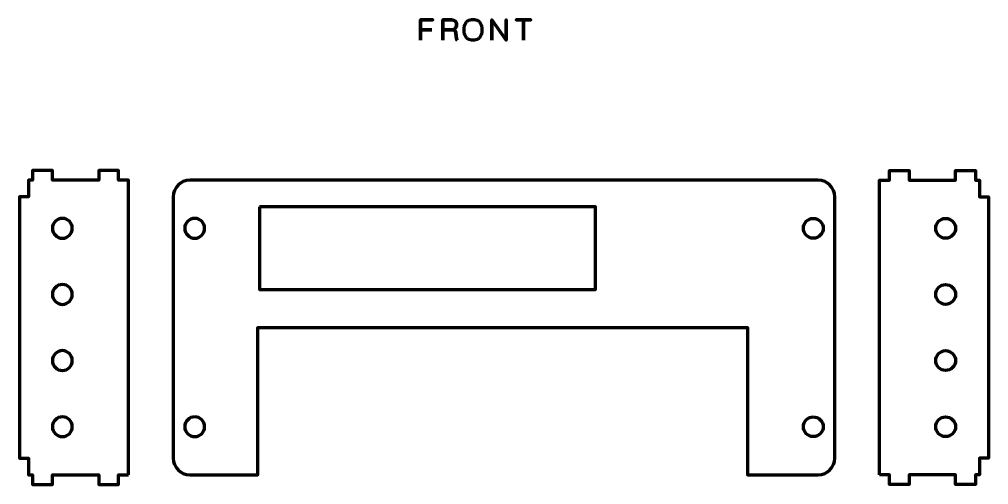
# Model space of a CAD drawing. Header units: centimetres. Extents: x -70 to 70, y -17 to 17.
# Drawn here: x 40.85 to 70.15, y 2.92 to 16.98 of the extents above; entities that cross this region are included whole.
import ezdxf

# ---------------------------------------------------------------- set-up
doc = ezdxf.new("R2010")
doc.units = ezdxf.units.CM
doc.header["$MEASUREMENT"] = 0
doc.layers.add('Layer 1', color=7, linetype='Continuous')

msp = doc.modelspace()

# ---------------------------------------------------------------- linework, layer by layer
at = {"layer": 'Layer 1', "color": 30, "lineweight": 70}
for points, knots in [([(52.97516, 16.35603), (52.97516, 16.35603), (52.97516, 16.96648), (52.97516, 16.96648), (52.97516, 16.96648), (52.97516, 16.96648), (53.35362, 16.96648), (53.35362, 16.96648), (53.35362, 16.96648), (53.35362, 16.96648), (52.97516, 16.96648), (52.97516, 16.96648), (52.97516, 16.96648), (52.97516, 16.96648), (52.97516, 16.35603), (52.97516, 16.35603)], [0, 0, 0, 0, 0.25, 0.25, 0.25, 0.25, 0.5, 0.5, 0.5, 0.5, 0.75, 0.75, 0.75, 0.75, 1, 1, 1, 1]), ([(53.6508, 16.35603), (53.6508, 16.35603), (53.6508, 16.96648), (53.6508, 16.96648), (53.6508, 16.96648), (53.6508, 16.96648), (53.87347, 16.96648), (53.87347, 16.96648), (53.87347, 16.96648), (53.90452, 16.96648), (53.93105, 16.96436), (53.95292, 16.96027), (53.95292, 16.96027), (53.97493, 16.95618), (53.99314, 16.95025), (54.00753, 16.94249), (54.00753, 16.94249), (54.02192, 16.93473), (54.03321, 16.92527), (54.04154, 16.91413), (54.04154, 16.91413), (54.05001, 16.90312), (54.05593, 16.89056), (54.05974, 16.87659), (54.05974, 16.87659), (54.06355, 16.86262), (54.06581, 16.84752), (54.06652, 16.83101), (54.06652, 16.83101), (54.0675, 16.81027), (54.06525, 16.79023), (54.05988, 16.7709), (54.05988, 16.7709), (54.05438, 16.75142), (54.04493, 16.73407), (54.03152, 16.71855), (54.03152, 16.71855), (54.01797, 16.70302), (53.99977, 16.69075), (53.97663, 16.68157), (53.97663, 16.68157), (53.95349, 16.67254), (53.92484, 16.66775), (53.89041, 16.6676), (53.89041, 16.6676), (53.89041, 16.6676), (53.6508, 16.6676), (53.6508, 16.6676), (53.6508, 16.6676), (53.6508, 16.6676), (53.89041, 16.6676), (53.89041, 16.6676), (53.89041, 16.6676), (53.92413, 16.66775), (53.9525, 16.67254), (53.9755, 16.68157), (53.9755, 16.68157), (53.9985, 16.69075), (54.01684, 16.70302), (54.03053, 16.71855), (54.03053, 16.71855), (54.04422, 16.73407), (54.05382, 16.75142), (54.05946, 16.7709), (54.05946, 16.7709), (54.0651, 16.79023), (54.0675, 16.81027), (54.06652, 16.83101), (54.06652, 16.83101), (54.06567, 16.85161), (54.06214, 16.87024), (54.05593, 16.88689), (54.05593, 16.88689), (54.04986, 16.9034), (54.0397, 16.91765), (54.02559, 16.92951), (54.02559, 16.92951), (54.01148, 16.94136), (53.99201, 16.95053), (53.96731, 16.95688), (53.96731, 16.95688), (53.94262, 16.96323), (53.91129, 16.96648), (53.87347, 16.96648), (53.87347, 16.96648), (53.87347, 16.96648), (53.6508, 16.96648), (53.6508, 16.96648), (53.6508, 16.96648), (53.6508, 16.96648), (53.6508, 16.35603), (53.6508, 16.35603)], [0, 0, 0, 0, 0.04347826, 0.04347826, 0.04347826, 0.04347826, 0.08695652, 0.08695652, 0.08695652, 0.08695652, 0.13043478, 0.13043478, 0.13043478, 0.13043478, 0.17391304, 0.17391304, 0.17391304, 0.17391304, 0.2173913, 0.2173913, 0.2173913, 0.2173913, 0.26086957, 0.26086957, 0.26086957, 0.26086957, 0.30434783, 0.30434783, 0.30434783, 0.30434783, 0.34782609, 0.34782609, 0.34782609, 0.34782609, 0.39130435, 0.39130435, 0.39130435, 0.39130435, 0.43478261, 0.43478261, 0.43478261, 0.43478261, 0.47826087, 0.47826087, 0.47826087, 0.47826087, 0.52173913, 0.52173913, 0.52173913, 0.52173913, 0.56521739, 0.56521739, 0.56521739, 0.56521739, 0.60869565, 0.60869565, 0.60869565, 0.60869565, 0.65217391, 0.65217391, 0.65217391, 0.65217391, 0.69565217, 0.69565217, 0.69565217, 0.69565217, 0.73913043, 0.73913043, 0.73913043, 0.73913043, 0.7826087, 0.7826087, 0.7826087, 0.7826087, 0.82608696, 0.82608696, 0.82608696, 0.82608696, 0.86956522, 0.86956522, 0.86956522, 0.86956522, 0.91304348, 0.91304348, 0.91304348, 0.91304348, 0.95652174, 0.95652174, 0.95652174, 0.95652174, 1, 1, 1, 1]), ([(54.56266, 16.35095), (54.59244, 16.35081), (54.62066, 16.35434), (54.64761, 16.36125), (54.64761, 16.36125), (54.67442, 16.36831), (54.69898, 16.37931), (54.72141, 16.39455), (54.72141, 16.39455), (54.74385, 16.40965), (54.76332, 16.42955), (54.77983, 16.4541), (54.77983, 16.4541), (54.79634, 16.47866), (54.80904, 16.50843), (54.81807, 16.54343), (54.81807, 16.54343), (54.82725, 16.57842), (54.83176, 16.6192), (54.8319, 16.66591), (54.8319, 16.66591), (54.83176, 16.71262), (54.82725, 16.7534), (54.81807, 16.78854), (54.81807, 16.78854), (54.80904, 16.82367), (54.79634, 16.85359), (54.77983, 16.87828), (54.77983, 16.87828), (54.76332, 16.90298), (54.74385, 16.92302), (54.72141, 16.9384), (54.72141, 16.9384), (54.69898, 16.95378), (54.67442, 16.96493), (54.64761, 16.97212), (54.64761, 16.97212), (54.62066, 16.97918), (54.59244, 16.98271), (54.56266, 16.98257), (54.56266, 16.98257), (54.53289, 16.98271), (54.50466, 16.97918), (54.47771, 16.97212), (54.47771, 16.97212), (54.4509, 16.96493), (54.42635, 16.95378), (54.40391, 16.9384), (54.40391, 16.9384), (54.38147, 16.92302), (54.362, 16.90298), (54.34549, 16.87828), (54.34549, 16.87828), (54.32898, 16.85359), (54.31628, 16.82367), (54.30725, 16.78854), (54.30725, 16.78854), (54.29808, 16.7534), (54.29356, 16.71262), (54.29342, 16.66591), (54.29342, 16.66591), (54.29356, 16.6192), (54.29808, 16.57842), (54.30725, 16.54343), (54.30725, 16.54343), (54.31628, 16.50843), (54.32898, 16.47866), (54.34549, 16.4541), (54.34549, 16.4541), (54.362, 16.42955), (54.38147, 16.40965), (54.40391, 16.39455), (54.40391, 16.39455), (54.42635, 16.37931), (54.4509, 16.36831), (54.47771, 16.36125), (54.47771, 16.36125), (54.50466, 16.35434), (54.53289, 16.35081), (54.56266, 16.35095)], [0, 0, 0, 0, 0.05, 0.05, 0.05, 0.05, 0.1, 0.1, 0.1, 0.1, 0.15, 0.15, 0.15, 0.15, 0.2, 0.2, 0.2, 0.2, 0.25, 0.25, 0.25, 0.25, 0.3, 0.3, 0.3, 0.3, 0.35, 0.35, 0.35, 0.35, 0.4, 0.4, 0.4, 0.4, 0.45, 0.45, 0.45, 0.45, 0.5, 0.5, 0.5, 0.5, 0.55, 0.55, 0.55, 0.55, 0.6, 0.6, 0.6, 0.6, 0.65, 0.65, 0.65, 0.65, 0.7, 0.7, 0.7, 0.7, 0.75, 0.75, 0.75, 0.75, 0.8, 0.8, 0.8, 0.8, 0.85, 0.85, 0.85, 0.85, 0.9, 0.9, 0.9, 0.9, 0.95, 0.95, 0.95, 0.95, 1, 1, 1, 1]), ([(54.56266, 16.35095), (54.59244, 16.35081), (54.62066, 16.35434), (54.64761, 16.36125), (54.64761, 16.36125), (54.67442, 16.36831), (54.69898, 16.37931), (54.72141, 16.39455), (54.72141, 16.39455), (54.74385, 16.40965), (54.76332, 16.42955), (54.77983, 16.4541), (54.77983, 16.4541), (54.79634, 16.47866), (54.80904, 16.50843), (54.81807, 16.54343), (54.81807, 16.54343), (54.82725, 16.57842), (54.83176, 16.6192), (54.8319, 16.66591), (54.8319, 16.66591), (54.83176, 16.71262), (54.82725, 16.7534), (54.81807, 16.78854), (54.81807, 16.78854), (54.80904, 16.82367), (54.79634, 16.85359), (54.77983, 16.87828), (54.77983, 16.87828), (54.76332, 16.90298), (54.74385, 16.92302), (54.72141, 16.9384), (54.72141, 16.9384), (54.69898, 16.95378), (54.67442, 16.96493), (54.64761, 16.97212), (54.64761, 16.97212), (54.62066, 16.97918), (54.59244, 16.98271), (54.56266, 16.98257), (54.56266, 16.98257), (54.53289, 16.98271), (54.50466, 16.97918), (54.47771, 16.97212), (54.47771, 16.97212), (54.4509, 16.96493), (54.42635, 16.95378), (54.40391, 16.9384), (54.40391, 16.9384), (54.38147, 16.92302), (54.362, 16.90298), (54.34549, 16.87828), (54.34549, 16.87828), (54.32898, 16.85359), (54.31628, 16.82367), (54.30725, 16.78854), (54.30725, 16.78854), (54.29808, 16.7534), (54.29356, 16.71262), (54.29342, 16.66591), (54.29342, 16.66591), (54.29356, 16.6192), (54.29808, 16.57842), (54.30725, 16.54343), (54.30725, 16.54343), (54.31628, 16.50843), (54.32898, 16.47866), (54.34549, 16.4541), (54.34549, 16.4541), (54.362, 16.42955), (54.38147, 16.40965), (54.40391, 16.39455), (54.40391, 16.39455), (54.42635, 16.37931), (54.4509, 16.36831), (54.47771, 16.36125), (54.47771, 16.36125), (54.50466, 16.35434), (54.53289, 16.35081), (54.56266, 16.35095)], [0, 0, 0, 0, 0.05, 0.05, 0.05, 0.05, 0.1, 0.1, 0.1, 0.1, 0.15, 0.15, 0.15, 0.15, 0.2, 0.2, 0.2, 0.2, 0.25, 0.25, 0.25, 0.25, 0.3, 0.3, 0.3, 0.3, 0.35, 0.35, 0.35, 0.35, 0.4, 0.4, 0.4, 0.4, 0.45, 0.45, 0.45, 0.45, 0.5, 0.5, 0.5, 0.5, 0.55, 0.55, 0.55, 0.55, 0.6, 0.6, 0.6, 0.6, 0.65, 0.65, 0.65, 0.65, 0.7, 0.7, 0.7, 0.7, 0.75, 0.75, 0.75, 0.75, 0.8, 0.8, 0.8, 0.8, 0.85, 0.85, 0.85, 0.85, 0.9, 0.9, 0.9, 0.9, 0.95, 0.95, 0.95, 0.95, 1, 1, 1, 1]), ([(55.13247, 16.35603), (55.13247, 16.35603), (55.13247, 16.96648), (55.13247, 16.96648), (55.13247, 16.96648), (55.13247, 16.96648), (55.56766, 16.35603), (55.56766, 16.35603), (55.56766, 16.35603), (55.56766, 16.35603), (55.56766, 16.96648), (55.56766, 16.96648), (55.56766, 16.96648), (55.56766, 16.96648), (55.56766, 16.35603), (55.56766, 16.35603), (55.56766, 16.35603), (55.56766, 16.35603), (55.13247, 16.96648), (55.13247, 16.96648), (55.13247, 16.96648), (55.13247, 16.96648), (55.13247, 16.35603), (55.13247, 16.35603)], [0, 0, 0, 0, 0.16666667, 0.16666667, 0.16666667, 0.16666667, 0.33333333, 0.33333333, 0.33333333, 0.33333333, 0.5, 0.5, 0.5, 0.5, 0.66666667, 0.66666667, 0.66666667, 0.66666667, 0.83333333, 0.83333333, 0.83333333, 0.83333333, 1, 1, 1, 1]), ([(56.0909, 16.35603), (56.0909, 16.35603), (56.0909, 16.96648), (56.0909, 16.96648), (56.0909, 16.96648), (56.0909, 16.96648), (55.87161, 16.96648), (55.87161, 16.96648), (55.87161, 16.96648), (55.87161, 16.96648), (56.31188, 16.96648), (56.31188, 16.96648), (56.31188, 16.96648), (56.31188, 16.96648), (56.0909, 16.96648), (56.0909, 16.96648), (56.0909, 16.96648), (56.0909, 16.96648), (56.0909, 16.35603), (56.0909, 16.35603)], [0, 0, 0, 0, 0.2, 0.2, 0.2, 0.2, 0.4, 0.4, 0.4, 0.4, 0.6, 0.6, 0.6, 0.6, 0.8, 0.8, 0.8, 0.8, 1, 1, 1, 1]), ([(53.31891, 16.67014), (53.31891, 16.67014), (52.97516, 16.67014), (52.97516, 16.67014), (52.97516, 16.67014), (52.97516, 16.67014), (53.31891, 16.67014), (53.31891, 16.67014)], [0, 0, 0, 0, 0.5, 0.5, 0.5, 0.5, 1, 1, 1, 1]), ([(54.08514, 16.35603), (54.0795, 16.36012), (54.07526, 16.36506), (54.07216, 16.37085), (54.07216, 16.37085), (54.06906, 16.37663), (54.06694, 16.38242), (54.06567, 16.38806), (54.06567, 16.38806), (54.06454, 16.39357), (54.06398, 16.39822), (54.06398, 16.40175), (54.06398, 16.40175), (54.06398, 16.40175), (54.04874, 16.55584), (54.04874, 16.55584), (54.04874, 16.55584), (54.04704, 16.578), (54.04055, 16.59747), (54.0294, 16.61412), (54.0294, 16.61412), (54.01811, 16.63092), (54.00203, 16.6439), (53.98086, 16.65335), (53.98086, 16.65335), (53.95984, 16.66267), (53.93359, 16.66746), (53.90226, 16.6676), (53.90226, 16.6676), (53.93359, 16.66746), (53.95984, 16.66267), (53.98086, 16.65335), (53.98086, 16.65335), (54.00203, 16.6439), (54.01811, 16.63092), (54.0294, 16.61412), (54.0294, 16.61412), (54.04055, 16.59747), (54.04704, 16.578), (54.04874, 16.55584), (54.04874, 16.55584), (54.04874, 16.55584), (54.06398, 16.40175), (54.06398, 16.40175), (54.06398, 16.40175), (54.06398, 16.39822), (54.06454, 16.39357), (54.06567, 16.38806), (54.06567, 16.38806), (54.06694, 16.38242), (54.06906, 16.37663), (54.07216, 16.37085), (54.07216, 16.37085), (54.07526, 16.36506), (54.0795, 16.36012), (54.08514, 16.35603)], [0, 0, 0, 0, 0.07142857, 0.07142857, 0.07142857, 0.07142857, 0.14285714, 0.14285714, 0.14285714, 0.14285714, 0.21428571, 0.21428571, 0.21428571, 0.21428571, 0.28571429, 0.28571429, 0.28571429, 0.28571429, 0.35714286, 0.35714286, 0.35714286, 0.35714286, 0.42857143, 0.42857143, 0.42857143, 0.42857143, 0.5, 0.5, 0.5, 0.5, 0.57142857, 0.57142857, 0.57142857, 0.57142857, 0.64285714, 0.64285714, 0.64285714, 0.64285714, 0.71428571, 0.71428571, 0.71428571, 0.71428571, 0.78571429, 0.78571429, 0.78571429, 0.78571429, 0.85714286, 0.85714286, 0.85714286, 0.85714286, 0.92857143, 0.92857143, 0.92857143, 0.92857143, 1, 1, 1, 1])]:
    msp.add_open_spline(points, degree=3, knots=knots, dxfattribs=at)
at = {"layer": 'Layer 1', "color": 250, "lineweight": 70}
for points, knots in [([(44.14997, 3.21673), (44.14997, 3.21673), (43.85001, 3.21673), (43.85001, 3.21673), (43.85001, 3.21673), (43.85001, 3.21673), (43.85001, 2.91673), (43.85001, 2.91673), (43.85001, 2.91673), (43.85001, 2.91673), (43.25, 2.91673), (43.25, 2.91673), (43.25, 2.91673), (43.25, 2.91673), (43.25, 3.21673), (43.25, 3.21673), (43.25, 3.21673), (43.25, 3.21673), (41.85004, 3.21673), (41.85004, 3.21673), (41.85004, 3.21673), (41.85004, 3.21673), (41.85004, 2.91673), (41.85004, 2.91673), (41.85004, 2.91673), (41.85004, 2.91673), (41.25004, 2.91673), (41.25004, 2.91673), (41.25004, 2.91673), (41.25004, 2.91673), (41.25004, 3.21673), (41.25004, 3.21673), (41.25004, 3.21673), (41.25004, 3.21673), (41.12737, 3.21681), (41.12737, 3.21681), (41.12737, 3.21681), (41.12737, 3.21681), (41.12737, 3.71679), (41.12737, 3.71679), (41.12737, 3.71679), (41.12737, 3.71679), (40.85003, 3.71679), (40.85003, 3.71679), (40.85003, 3.71679), (40.85003, 3.71679), (40.85003, 11.61673), (40.85003, 11.61673), (40.85003, 11.61673), (40.85003, 11.61673), (41.12737, 11.61673), (41.12737, 11.61673), (41.12737, 11.61673), (41.12737, 11.61673), (41.12737, 12.11671), (41.12737, 12.11671), (41.12737, 12.11671), (41.12737, 12.11671), (41.25004, 12.11679), (41.25004, 12.11679), (41.25004, 12.11679), (41.25004, 12.11679), (41.25004, 12.41679), (41.25004, 12.41679), (41.25004, 12.41679), (41.25004, 12.41679), (41.85004, 12.41679), (41.85004, 12.41679), (41.85004, 12.41679), (41.85004, 12.41679), (41.85004, 12.11679), (41.85004, 12.11679), (41.85004, 12.11679), (41.85004, 12.11679), (43.25, 12.11679), (43.25, 12.11679), (43.25, 12.11679), (43.25, 12.11679), (43.25, 12.41679), (43.25, 12.41679), (43.25, 12.41679), (43.25, 12.41679), (43.85001, 12.41679), (43.85001, 12.41679), (43.85001, 12.41679), (43.85001, 12.41679), (43.85001, 12.11679), (43.85001, 12.11679), (43.85001, 12.11679), (43.85001, 12.11679), (44.14997, 12.11679), (44.14997, 12.11679), (44.14997, 12.11679), (44.14997, 12.11679), (44.14997, 3.21673), (44.14997, 3.21673)], [0, 0, 0, 0, 0.04166667, 0.04166667, 0.04166667, 0.04166667, 0.08333333, 0.08333333, 0.08333333, 0.08333333, 0.125, 0.125, 0.125, 0.125, 0.16666667, 0.16666667, 0.16666667, 0.16666667, 0.20833333, 0.20833333, 0.20833333, 0.20833333, 0.25, 0.25, 0.25, 0.25, 0.29166667, 0.29166667, 0.29166667, 0.29166667, 0.33333333, 0.33333333, 0.33333333, 0.33333333, 0.375, 0.375, 0.375, 0.375, 0.41666667, 0.41666667, 0.41666667, 0.41666667, 0.45833333, 0.45833333, 0.45833333, 0.45833333, 0.5, 0.5, 0.5, 0.5, 0.54166667, 0.54166667, 0.54166667, 0.54166667, 0.58333333, 0.58333333, 0.58333333, 0.58333333, 0.625, 0.625, 0.625, 0.625, 0.66666667, 0.66666667, 0.66666667, 0.66666667, 0.70833333, 0.70833333, 0.70833333, 0.70833333, 0.75, 0.75, 0.75, 0.75, 0.79166667, 0.79166667, 0.79166667, 0.79166667, 0.83333333, 0.83333333, 0.83333333, 0.83333333, 0.875, 0.875, 0.875, 0.875, 0.91666667, 0.91666667, 0.91666667, 0.91666667, 0.95833333, 0.95833333, 0.95833333, 0.95833333, 1, 1, 1, 1]), ([(66.85003, 3.21673), (66.85003, 3.21673), (67.14999, 3.21673), (67.14999, 3.21673), (67.14999, 3.21673), (67.14999, 3.21673), (67.14999, 2.91673), (67.14999, 2.91673), (67.14999, 2.91673), (67.14999, 2.91673), (67.75, 2.91673), (67.75, 2.91673), (67.75, 2.91673), (67.75, 2.91673), (67.75, 3.21673), (67.75, 3.21673), (67.75, 3.21673), (67.75, 3.21673), (69.14996, 3.21673), (69.14996, 3.21673), (69.14996, 3.21673), (69.14996, 3.21673), (69.14996, 2.91673), (69.14996, 2.91673), (69.14996, 2.91673), (69.14996, 2.91673), (69.74996, 2.91673), (69.74996, 2.91673), (69.74996, 2.91673), (69.74996, 2.91673), (69.74996, 3.21673), (69.74996, 3.21673), (69.74996, 3.21673), (69.74996, 3.21673), (69.87263, 3.21681), (69.87263, 3.21681), (69.87263, 3.21681), (69.87263, 3.21681), (69.87263, 3.71679), (69.87263, 3.71679), (69.87263, 3.71679), (69.87263, 3.71679), (70.14997, 3.71679), (70.14997, 3.71679), (70.14997, 3.71679), (70.14997, 3.71679), (70.14997, 11.61673), (70.14997, 11.61673), (70.14997, 11.61673), (70.14997, 11.61673), (69.87263, 11.61673), (69.87263, 11.61673), (69.87263, 11.61673), (69.87263, 11.61673), (69.87263, 12.11671), (69.87263, 12.11671), (69.87263, 12.11671), (69.87263, 12.11671), (69.74996, 12.11679), (69.74996, 12.11679), (69.74996, 12.11679), (69.74996, 12.11679), (69.74996, 12.41679), (69.74996, 12.41679), (69.74996, 12.41679), (69.74996, 12.41679), (69.14996, 12.41679), (69.14996, 12.41679), (69.14996, 12.41679), (69.14996, 12.41679), (69.14996, 12.11679), (69.14996, 12.11679), (69.14996, 12.11679), (69.14996, 12.11679), (67.75, 12.11679), (67.75, 12.11679), (67.75, 12.11679), (67.75, 12.11679), (67.75, 12.41679), (67.75, 12.41679), (67.75, 12.41679), (67.75, 12.41679), (67.14999, 12.41679), (67.14999, 12.41679), (67.14999, 12.41679), (67.14999, 12.41679), (67.14999, 12.11679), (67.14999, 12.11679), (67.14999, 12.11679), (67.14999, 12.11679), (66.85003, 12.11679), (66.85003, 12.11679), (66.85003, 12.11679), (66.85003, 12.11679), (66.85003, 3.21673), (66.85003, 3.21673)], [0, 0, 0, 0, 0.04166667, 0.04166667, 0.04166667, 0.04166667, 0.08333333, 0.08333333, 0.08333333, 0.08333333, 0.125, 0.125, 0.125, 0.125, 0.16666667, 0.16666667, 0.16666667, 0.16666667, 0.20833333, 0.20833333, 0.20833333, 0.20833333, 0.25, 0.25, 0.25, 0.25, 0.29166667, 0.29166667, 0.29166667, 0.29166667, 0.33333333, 0.33333333, 0.33333333, 0.33333333, 0.375, 0.375, 0.375, 0.375, 0.41666667, 0.41666667, 0.41666667, 0.41666667, 0.45833333, 0.45833333, 0.45833333, 0.45833333, 0.5, 0.5, 0.5, 0.5, 0.54166667, 0.54166667, 0.54166667, 0.54166667, 0.58333333, 0.58333333, 0.58333333, 0.58333333, 0.625, 0.625, 0.625, 0.625, 0.66666667, 0.66666667, 0.66666667, 0.66666667, 0.70833333, 0.70833333, 0.70833333, 0.70833333, 0.75, 0.75, 0.75, 0.75, 0.79166667, 0.79166667, 0.79166667, 0.79166667, 0.83333333, 0.83333333, 0.83333333, 0.83333333, 0.875, 0.875, 0.875, 0.875, 0.91666667, 0.91666667, 0.91666667, 0.91666667, 0.95833333, 0.95833333, 0.95833333, 0.95833333, 1, 1, 1, 1]), ([(48.11252, 11.31674), (48.11252, 11.31674), (58.26252, 11.31674), (58.26252, 11.31674), (58.26252, 11.31674), (58.26252, 11.31674), (58.26252, 8.81674), (58.26252, 8.81674), (58.26252, 8.81674), (58.26252, 8.81674), (48.11252, 8.81674), (48.11252, 8.81674), (48.11252, 8.81674), (48.11252, 8.81674), (48.11252, 11.31674), (48.11252, 11.31674)], [0, 0, 0, 0, 0.25, 0.25, 0.25, 0.25, 0.5, 0.5, 0.5, 0.5, 0.75, 0.75, 0.75, 0.75, 1, 1, 1, 1]), ([(42.45004, 10.66675), (42.45004, 10.50109), (42.3157, 10.36675), (42.15004, 10.36675), (42.15004, 10.36675), (41.98438, 10.36675), (41.85004, 10.50109), (41.85004, 10.66675), (41.85004, 10.66675), (41.85004, 10.83241), (41.98438, 10.96675), (42.15004, 10.96675), (42.15004, 10.96675), (42.3157, 10.96675), (42.45004, 10.83241), (42.45004, 10.66675)], [0, 0, 0, 0, 0.25, 0.25, 0.25, 0.25, 0.5, 0.5, 0.5, 0.5, 0.75, 0.75, 0.75, 0.75, 1, 1, 1, 1]), ([(68.54996, 10.66675), (68.54996, 10.50109), (68.6843, 10.36675), (68.84996, 10.36675), (68.84996, 10.36675), (69.01562, 10.36675), (69.14996, 10.50109), (69.14996, 10.66675), (69.14996, 10.66675), (69.14996, 10.83241), (69.01562, 10.96675), (68.84996, 10.96675), (68.84996, 10.96675), (68.6843, 10.96675), (68.54996, 10.83241), (68.54996, 10.66675)], [0, 0, 0, 0, 0.25, 0.25, 0.25, 0.25, 0.5, 0.5, 0.5, 0.5, 0.75, 0.75, 0.75, 0.75, 1, 1, 1, 1]), ([(42.45004, 8.66675), (42.45004, 8.50109), (42.3157, 8.36675), (42.15004, 8.36675), (42.15004, 8.36675), (41.98438, 8.36675), (41.85004, 8.50109), (41.85004, 8.66675), (41.85004, 8.66675), (41.85004, 8.83241), (41.98438, 8.96675), (42.15004, 8.96675), (42.15004, 8.96675), (42.3157, 8.96675), (42.45004, 8.83241), (42.45004, 8.66675)], [0, 0, 0, 0, 0.25, 0.25, 0.25, 0.25, 0.5, 0.5, 0.5, 0.5, 0.75, 0.75, 0.75, 0.75, 1, 1, 1, 1]), ([(68.54996, 8.66675), (68.54996, 8.50109), (68.6843, 8.36675), (68.84996, 8.36675), (68.84996, 8.36675), (69.01562, 8.36675), (69.14996, 8.50109), (69.14996, 8.66675), (69.14996, 8.66675), (69.14996, 8.83241), (69.01562, 8.96675), (68.84996, 8.96675), (68.84996, 8.96675), (68.6843, 8.96675), (68.54996, 8.83241), (68.54996, 8.66675)], [0, 0, 0, 0, 0.25, 0.25, 0.25, 0.25, 0.5, 0.5, 0.5, 0.5, 0.75, 0.75, 0.75, 0.75, 1, 1, 1, 1]), ([(42.45004, 6.66675), (42.45004, 6.50109), (42.3157, 6.36675), (42.15004, 6.36675), (42.15004, 6.36675), (41.98438, 6.36675), (41.85004, 6.50109), (41.85004, 6.66675), (41.85004, 6.66675), (41.85004, 6.83241), (41.98438, 6.96675), (42.15004, 6.96675), (42.15004, 6.96675), (42.3157, 6.96675), (42.45004, 6.83241), (42.45004, 6.66675)], [0, 0, 0, 0, 0.25, 0.25, 0.25, 0.25, 0.5, 0.5, 0.5, 0.5, 0.75, 0.75, 0.75, 0.75, 1, 1, 1, 1]), ([(68.54996, 6.66675), (68.54996, 6.50109), (68.6843, 6.36675), (68.84996, 6.36675), (68.84996, 6.36675), (69.01562, 6.36675), (69.14996, 6.50109), (69.14996, 6.66675), (69.14996, 6.66675), (69.14996, 6.83241), (69.01562, 6.96675), (68.84996, 6.96675), (68.84996, 6.96675), (68.6843, 6.96675), (68.54996, 6.83241), (68.54996, 6.66675)], [0, 0, 0, 0, 0.25, 0.25, 0.25, 0.25, 0.5, 0.5, 0.5, 0.5, 0.75, 0.75, 0.75, 0.75, 1, 1, 1, 1]), ([(42.45004, 4.66675), (42.45004, 4.50109), (42.3157, 4.36675), (42.15004, 4.36675), (42.15004, 4.36675), (41.98438, 4.36675), (41.85004, 4.50109), (41.85004, 4.66675), (41.85004, 4.66675), (41.85004, 4.83241), (41.98438, 4.96675), (42.15004, 4.96675), (42.15004, 4.96675), (42.3157, 4.96675), (42.45004, 4.83241), (42.45004, 4.66675)], [0, 0, 0, 0, 0.25, 0.25, 0.25, 0.25, 0.5, 0.5, 0.5, 0.5, 0.75, 0.75, 0.75, 0.75, 1, 1, 1, 1]), ([(68.54996, 4.66675), (68.54996, 4.50109), (68.6843, 4.36675), (68.84996, 4.36675), (68.84996, 4.36675), (69.01562, 4.36675), (69.14996, 4.50109), (69.14996, 4.66675), (69.14996, 4.66675), (69.14996, 4.83241), (69.01562, 4.96675), (68.84996, 4.96675), (68.84996, 4.96675), (68.6843, 4.96675), (68.54996, 4.83241), (68.54996, 4.66675)], [0, 0, 0, 0, 0.25, 0.25, 0.25, 0.25, 0.5, 0.5, 0.5, 0.5, 0.75, 0.75, 0.75, 0.75, 1, 1, 1, 1])]:
    msp.add_open_spline(points, degree=3, knots=knots, dxfattribs=at)
at = {"layer": 'Layer 1', "lineweight": 70}
for points, knots in [([(45.50001, 3.7168), (45.50001, 3.7168), (45.50001, 11.61668), (45.50001, 11.61668), (45.50001, 11.61668), (45.50001, 11.89382), (45.72311, 12.11678), (46.00011, 12.11678), (46.00011, 12.11678), (46.00011, 12.11678), (65.00006, 12.11678), (65.00006, 12.11678), (65.00006, 12.11678), (65.27703, 12.11678), (65.50002, 11.89382), (65.50002, 11.61668), (65.50002, 11.61668), (65.50002, 11.61668), (65.50002, 3.7168), (65.50002, 3.7168), (65.50002, 3.7168), (65.50002, 3.4398), (65.27703, 3.2167), (65.00006, 3.2167), (65.00006, 3.2167), (65.00006, 3.2167), (62.86252, 3.2167), (62.86252, 3.2167), (62.86252, 3.2167), (62.86252, 3.2167), (62.86252, 7.66674), (62.86252, 7.66674), (62.86252, 7.66674), (62.86252, 7.66674), (48.06252, 7.66674), (48.06252, 7.66674), (48.06252, 7.66674), (48.06252, 7.66674), (48.06252, 3.2167), (48.06252, 3.2167), (48.06252, 3.2167), (48.06252, 3.2167), (46.00011, 3.2167), (46.00011, 3.2167), (46.00011, 3.2167), (45.72311, 3.2167), (45.50001, 3.4398), (45.50001, 3.7168)], [0, 0, 0, 0, 0.08333333, 0.08333333, 0.08333333, 0.08333333, 0.16666667, 0.16666667, 0.16666667, 0.16666667, 0.25, 0.25, 0.25, 0.25, 0.33333333, 0.33333333, 0.33333333, 0.33333333, 0.41666667, 0.41666667, 0.41666667, 0.41666667, 0.5, 0.5, 0.5, 0.5, 0.58333333, 0.58333333, 0.58333333, 0.58333333, 0.66666667, 0.66666667, 0.66666667, 0.66666667, 0.75, 0.75, 0.75, 0.75, 0.83333333, 0.83333333, 0.83333333, 0.83333333, 0.91666667, 0.91666667, 0.91666667, 0.91666667, 1, 1, 1, 1]), ([(46.15004, 10.96675), (46.31581, 10.96675), (46.45004, 10.83242), (46.45004, 10.66675), (46.45004, 10.66675), (46.45004, 10.50112), (46.31581, 10.36675), (46.15004, 10.36675), (46.15004, 10.36675), (45.98438, 10.36675), (45.85004, 10.50112), (45.85004, 10.66675), (45.85004, 10.66675), (45.85004, 10.83242), (45.98438, 10.96675), (46.15004, 10.96675)], [0, 0, 0, 0, 0.25, 0.25, 0.25, 0.25, 0.5, 0.5, 0.5, 0.5, 0.75, 0.75, 0.75, 0.75, 1, 1, 1, 1]), ([(64.84996, 10.96675), (64.68419, 10.96675), (64.54996, 10.83242), (64.54996, 10.66675), (64.54996, 10.66675), (64.54996, 10.50112), (64.68419, 10.36675), (64.84996, 10.36675), (64.84996, 10.36675), (65.01562, 10.36675), (65.14996, 10.50112), (65.14996, 10.66675), (65.14996, 10.66675), (65.14996, 10.83242), (65.01562, 10.96675), (64.84996, 10.96675)], [0, 0, 0, 0, 0.25, 0.25, 0.25, 0.25, 0.5, 0.5, 0.5, 0.5, 0.75, 0.75, 0.75, 0.75, 1, 1, 1, 1]), ([(46.15004, 4.96675), (46.31581, 4.96675), (46.45004, 4.83242), (46.45004, 4.66675), (46.45004, 4.66675), (46.45004, 4.50112), (46.31581, 4.36675), (46.15004, 4.36675), (46.15004, 4.36675), (45.98438, 4.36675), (45.85004, 4.50112), (45.85004, 4.66675), (45.85004, 4.66675), (45.85004, 4.83242), (45.98438, 4.96675), (46.15004, 4.96675)], [0, 0, 0, 0, 0.25, 0.25, 0.25, 0.25, 0.5, 0.5, 0.5, 0.5, 0.75, 0.75, 0.75, 0.75, 1, 1, 1, 1]), ([(64.84996, 4.96675), (64.68419, 4.96675), (64.54996, 4.83242), (64.54996, 4.66675), (64.54996, 4.66675), (64.54996, 4.50112), (64.68419, 4.36675), (64.84996, 4.36675), (64.84996, 4.36675), (65.01562, 4.36675), (65.14996, 4.50112), (65.14996, 4.66675), (65.14996, 4.66675), (65.14996, 4.83242), (65.01562, 4.96675), (64.84996, 4.96675)], [0, 0, 0, 0, 0.25, 0.25, 0.25, 0.25, 0.5, 0.5, 0.5, 0.5, 0.75, 0.75, 0.75, 0.75, 1, 1, 1, 1])]:
    msp.add_open_spline(points, degree=3, knots=knots, dxfattribs=at)

doc.saveas('drawing.dxf')
